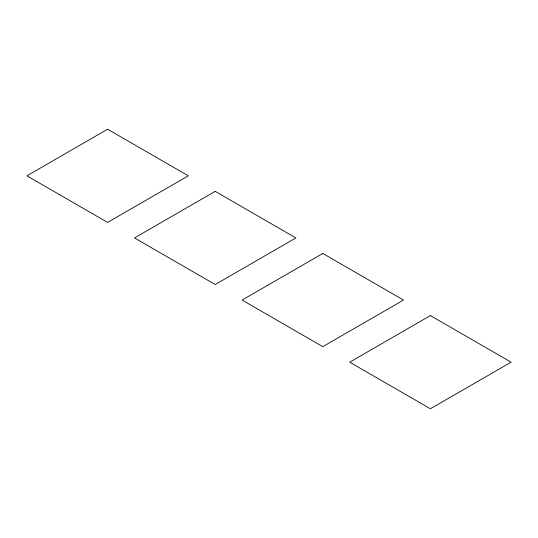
<?xml version="1.0" encoding="UTF-8"?>
<svg xmlns="http://www.w3.org/2000/svg" width="538" height="538" viewBox="0 0 538 538"><rect width="100%" height="100%" fill="white"/><g stroke="black" fill="none" stroke-linecap="round" stroke-linejoin="round"><path stroke-width="0.81" d="M107.6 129.228L26.9 175.818L107.6 222.409L188.3 175.818L107.6 129.228M215.2 191.346L134.5 237.937L215.2 284.528L295.9 237.937L215.2 191.346M322.8 253.472L242.1 300.063L322.8 346.654L403.5 300.063L322.8 253.472M430.4 315.591L349.7 362.182L430.4 408.772L511.1 362.182L430.4 315.591"/></g></svg>
